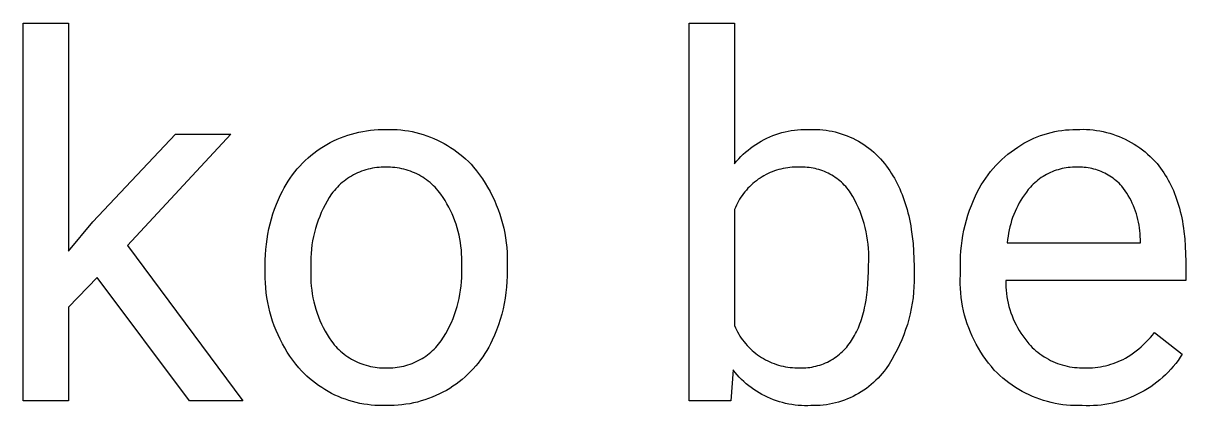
# Model space of a CAD drawing. Header units: millimetres. Extents: x 1434 to 4837, y 1889 to 4267.
# Drawn here: x 3871.8 to 3969.7, y 2036 to 2068.2 of the extents above; entities that cross this region are included whole.
import ezdxf

# ---------------------------------------------------------------- set-up
doc = ezdxf.new("R2010")
doc.units = ezdxf.units.MM
doc.header["$MEASUREMENT"] = 0
doc.layers.add('Domyślny', color=7, linetype='Continuous', true_color=0x000000)

msp = doc.modelspace()

# ---------------------------------------------------------------- linework, layer by layer
at = {"layer": 'Domyślny'}
for p, q in [((3871.751, 2036.406), (3871.751, 2068.227)), ((3871.751, 2068.227), (3875.577, 2068.227)), ((3875.577, 2068.227), (3875.577, 2049.013)), ((3927.867, 2036.406), (3927.867, 2068.227)), ((3927.867, 2068.227), (3931.693, 2068.227)), ((3931.693, 2068.227), (3931.693, 2056.394)), ((3900.684, 2059.171), (3901.006, 2059.214)), ((3901.006, 2059.214), (3901.33, 2059.246)), ((3901.33, 2059.246), (3901.654, 2059.267)), ((3901.654, 2059.267), (3901.979, 2059.278)), ((3901.979, 2059.278), (3902.305, 2059.278)), ((3902.305, 2059.278), (3902.624, 2059.284)), ((3902.624, 2059.284), (3902.944, 2059.279)), ((3902.944, 2059.279), (3903.263, 2059.263)), ((3903.263, 2059.263), (3903.582, 2059.237)), ((3903.582, 2059.237), (3903.899, 2059.199)), ((3903.899, 2059.199), (3904.216, 2059.151)), ((3936.209, 2059.135), (3936.474, 2059.183)), ((3936.474, 2059.183), (3936.74, 2059.222)), ((3936.74, 2059.222), (3937.008, 2059.252)), ((3937.008, 2059.252), (3937.277, 2059.272)), ((3937.277, 2059.272), (3937.546, 2059.284)), ((3937.546, 2059.284), (3937.816, 2059.285)), ((3937.816, 2059.285), (3938.085, 2059.278)), ((3938.085, 2059.278), (3938.349, 2059.283)), ((3938.349, 2059.283), (3938.613, 2059.28)), ((3938.613, 2059.28), (3938.877, 2059.267)), ((3938.877, 2059.267), (3939.141, 2059.245)), ((3939.141, 2059.245), (3939.403, 2059.214)), ((3939.403, 2059.214), (3939.664, 2059.173)), ((3958.974, 2059.149), (3959.279, 2059.196)), ((3959.279, 2059.196), (3959.585, 2059.232)), ((3959.585, 2059.232), (3959.893, 2059.258)), ((3959.893, 2059.258), (3960.201, 2059.273)), ((3960.201, 2059.273), (3960.509, 2059.278)), ((3960.509, 2059.278), (3960.792, 2059.288)), ((3960.792, 2059.288), (3961.074, 2059.289)), ((3961.074, 2059.289), (3961.357, 2059.281)), ((3961.357, 2059.281), (3961.639, 2059.263)), ((3961.639, 2059.263), (3961.921, 2059.235)), ((3961.921, 2059.235), (3962.201, 2059.198)), ((3962.201, 2059.198), (3962.48, 2059.151)), ((3877.624, 2051.484), (3884.595, 2058.88)), ((3889.25, 2058.88), (3880.539, 2049.492)), ((3884.595, 2058.88), (3889.25, 2058.88)), ((3897.606, 2058.167), (3897.897, 2058.313)), ((3897.897, 2058.313), (3898.192, 2058.449)), ((3898.192, 2058.449), (3898.492, 2058.575)), ((3898.492, 2058.575), (3898.796, 2058.691)), ((3898.796, 2058.691), (3899.103, 2058.797)), ((3899.103, 2058.797), (3899.414, 2058.893)), ((3899.414, 2058.893), (3899.728, 2058.978)), ((3899.728, 2058.978), (3900.044, 2059.053)), ((3900.044, 2059.053), (3900.363, 2059.117)), ((3900.363, 2059.117), (3900.684, 2059.171)), ((3904.216, 2059.151), (3904.53, 2059.092)), ((3904.53, 2059.092), (3904.842, 2059.023)), ((3904.842, 2059.023), (3905.152, 2058.943)), ((3905.152, 2058.943), (3905.458, 2058.853)), ((3905.458, 2058.853), (3905.762, 2058.752)), ((3905.762, 2058.752), (3906.061, 2058.641)), ((3906.061, 2058.641), (3906.357, 2058.52)), ((3906.357, 2058.52), (3906.649, 2058.389)), ((3906.649, 2058.389), (3906.936, 2058.248)), ((3906.936, 2058.248), (3907.218, 2058.097)), ((3933.71, 2058.161), (3933.943, 2058.297)), ((3933.943, 2058.297), (3934.18, 2058.424)), ((3934.18, 2058.424), (3934.422, 2058.543)), ((3934.422, 2058.543), (3934.667, 2058.654)), ((3934.667, 2058.654), (3934.917, 2058.757)), ((3934.917, 2058.757), (3935.17, 2058.85)), ((3935.17, 2058.85), (3935.425, 2058.935)), ((3935.425, 2058.935), (3935.684, 2059.01)), ((3935.684, 2059.01), (3935.945, 2059.077)), ((3935.945, 2059.077), (3936.209, 2059.135)), ((3939.664, 2059.173), (3939.924, 2059.124)), ((3939.924, 2059.124), (3940.182, 2059.066)), ((3940.182, 2059.066), (3940.437, 2058.998)), ((3940.437, 2058.998), (3940.69, 2058.922)), ((3940.69, 2058.922), (3940.94, 2058.837)), ((3940.94, 2058.837), (3941.187, 2058.743)), ((3941.187, 2058.743), (3941.431, 2058.641)), ((3941.431, 2058.641), (3941.671, 2058.53)), ((3941.671, 2058.53), (3941.907, 2058.411)), ((3941.907, 2058.411), (3942.139, 2058.284)), ((3942.139, 2058.284), (3942.366, 2058.149)), ((3956.083, 2058.118), (3956.354, 2058.265)), ((3956.354, 2058.265), (3956.63, 2058.403)), ((3956.63, 2058.403), (3956.911, 2058.531)), ((3956.911, 2058.531), (3957.195, 2058.65)), ((3957.195, 2058.65), (3957.484, 2058.759)), ((3957.484, 2058.759), (3957.776, 2058.857)), ((3957.776, 2058.857), (3958.072, 2058.946)), ((3958.072, 2058.946), (3958.37, 2059.024)), ((3958.37, 2059.024), (3958.671, 2059.092)), ((3958.671, 2059.092), (3958.974, 2059.149)), ((3962.48, 2059.151), (3962.757, 2059.096)), ((3962.757, 2059.096), (3963.032, 2059.03)), ((3963.032, 2059.03), (3963.305, 2058.956)), ((3963.305, 2058.956), (3963.575, 2058.872)), ((3963.575, 2058.872), (3963.842, 2058.779)), ((3963.842, 2058.779), (3964.106, 2058.678)), ((3964.106, 2058.678), (3964.366, 2058.567)), ((3964.366, 2058.567), (3964.622, 2058.448)), ((3964.622, 2058.448), (3964.874, 2058.32)), ((3964.874, 2058.32), (3965.122, 2058.184)), ((3895.994, 2057.086), (3896.246, 2057.289)), ((3896.246, 2057.289), (3896.504, 2057.484)), ((3896.504, 2057.484), (3896.769, 2057.67)), ((3896.769, 2057.67), (3897.04, 2057.847)), ((3897.04, 2057.847), (3897.321, 2058.011)), ((3897.321, 2058.011), (3897.606, 2058.167)), ((3907.218, 2058.097), (3907.495, 2057.938)), ((3907.495, 2057.938), (3907.766, 2057.768)), ((3907.766, 2057.768), (3908.032, 2057.59)), ((3908.032, 2057.59), (3908.291, 2057.403)), ((3908.291, 2057.403), (3908.543, 2057.207)), ((3932.425, 2057.184), (3932.624, 2057.365)), ((3932.624, 2057.365), (3932.83, 2057.539)), ((3932.83, 2057.539), (3933.042, 2057.706)), ((3933.042, 2057.706), (3933.259, 2057.865)), ((3933.259, 2057.865), (3933.482, 2058.017)), ((3933.482, 2058.017), (3933.71, 2058.161)), ((3942.366, 2058.149), (3942.588, 2058.006)), ((3942.588, 2058.006), (3942.805, 2057.855)), ((3942.805, 2057.855), (3943.017, 2057.697)), ((3943.017, 2057.697), (3943.223, 2057.531)), ((3943.223, 2057.531), (3943.423, 2057.359)), ((3943.423, 2057.359), (3943.617, 2057.18)), ((3954.725, 2057.186), (3954.995, 2057.399)), ((3954.995, 2057.399), (3955.273, 2057.602)), ((3955.273, 2057.602), (3955.557, 2057.795)), ((3955.557, 2057.795), (3955.817, 2057.961)), ((3955.817, 2057.961), (3956.083, 2058.118)), ((3965.122, 2058.184), (3965.365, 2058.039)), ((3965.365, 2058.039), (3965.603, 2057.887)), ((3965.603, 2057.887), (3965.836, 2057.726)), ((3965.836, 2057.726), (3966.063, 2057.558)), ((3966.063, 2057.558), (3966.284, 2057.382)), ((3966.284, 2057.382), (3966.499, 2057.198)), ((3895.058, 2056.193), (3895.281, 2056.428)), ((3895.281, 2056.428), (3895.511, 2056.655)), ((3895.511, 2056.655), (3895.749, 2056.875)), ((3895.749, 2056.875), (3895.994, 2057.086)), ((3908.543, 2057.207), (3908.789, 2057.002)), ((3908.789, 2057.002), (3909.028, 2056.79)), ((3909.028, 2056.79), (3909.259, 2056.569)), ((3909.259, 2056.569), (3909.483, 2056.341)), ((3909.483, 2056.341), (3909.699, 2056.105)), ((3931.693, 2056.394), (3931.865, 2056.601)), ((3931.865, 2056.601), (3932.045, 2056.802)), ((3932.045, 2056.802), (3932.232, 2056.996)), ((3932.232, 2056.996), (3932.425, 2057.184)), ((3943.617, 2057.18), (3943.804, 2056.993)), ((3943.804, 2056.993), (3943.985, 2056.801)), ((3943.985, 2056.801), (3944.16, 2056.602)), ((3944.16, 2056.602), (3944.327, 2056.398)), ((3944.327, 2056.398), (3944.487, 2056.187)), ((3953.492, 2055.99), (3953.722, 2056.246)), ((3953.722, 2056.246), (3953.96, 2056.494)), ((3953.96, 2056.494), (3954.207, 2056.733)), ((3954.207, 2056.733), (3954.462, 2056.964)), ((3954.462, 2056.964), (3954.725, 2057.186)), ((3966.499, 2057.198), (3966.708, 2057.008)), ((3966.708, 2057.008), (3966.91, 2056.81)), ((3966.91, 2056.81), (3967.106, 2056.606)), ((3967.106, 2056.606), (3967.295, 2056.395)), ((3967.295, 2056.395), (3967.443, 2056.213)), ((3894.25, 2055.182), (3894.439, 2055.445)), ((3894.439, 2055.445), (3894.637, 2055.701)), ((3894.637, 2055.701), (3894.844, 2055.95)), ((3894.844, 2055.95), (3895.058, 2056.193)), ((3899.409, 2055.353), (3899.247, 2055.256)), ((3899.574, 2055.446), (3899.409, 2055.353)), ((3899.743, 2055.532), (3899.574, 2055.446)), ((3899.914, 2055.613), (3899.743, 2055.532)), ((3900.088, 2055.687), (3899.914, 2055.613)), ((3900.264, 2055.756), (3900.088, 2055.687)), ((3900.443, 2055.819), (3900.264, 2055.756)), ((3900.623, 2055.875), (3900.443, 2055.819)), ((3900.806, 2055.925), (3900.623, 2055.875)), ((3900.99, 2055.969), (3900.806, 2055.925)), ((3901.175, 2056.006), (3900.99, 2055.969)), ((3901.362, 2056.037), (3901.175, 2056.006)), ((3901.549, 2056.062), (3901.362, 2056.037)), ((3901.738, 2056.08), (3901.549, 2056.062)), ((3901.926, 2056.092), (3901.738, 2056.08)), ((3902.115, 2056.097), (3901.926, 2056.092)), ((3902.305, 2056.096), (3902.115, 2056.097)), ((3902.497, 2056.097), (3902.305, 2056.096)), ((3902.689, 2056.093), (3902.497, 2056.097)), ((3902.881, 2056.081), (3902.689, 2056.093)), ((3903.072, 2056.063), (3902.881, 2056.081)), ((3903.263, 2056.039), (3903.072, 2056.063)), ((3903.452, 2056.008), (3903.263, 2056.039)), ((3903.641, 2055.97), (3903.452, 2056.008)), ((3903.828, 2055.926), (3903.641, 2055.97)), ((3904.013, 2055.875), (3903.828, 2055.926)), ((3904.197, 2055.818), (3904.013, 2055.875)), ((3904.378, 2055.755), (3904.197, 2055.818)), ((3904.558, 2055.685), (3904.378, 2055.755)), ((3904.734, 2055.61), (3904.558, 2055.685)), ((3904.908, 2055.528), (3904.734, 2055.61)), ((3905.079, 2055.44), (3904.908, 2055.528)), ((3905.247, 2055.347), (3905.079, 2055.44)), ((3905.412, 2055.248), (3905.247, 2055.347)), ((3909.699, 2056.105), (3909.959, 2055.783)), ((3909.959, 2055.783), (3910.208, 2055.452)), ((3910.208, 2055.452), (3910.445, 2055.112)), ((3934.006, 2055.286), (3933.843, 2055.183)), ((3934.173, 2055.383), (3934.006, 2055.286)), ((3934.342, 2055.474), (3934.173, 2055.383)), ((3934.515, 2055.56), (3934.342, 2055.474)), ((3934.69, 2055.639), (3934.515, 2055.56)), ((3934.869, 2055.712), (3934.69, 2055.639)), ((3935.049, 2055.779), (3934.869, 2055.712)), ((3935.232, 2055.84), (3935.049, 2055.779)), ((3935.416, 2055.895), (3935.232, 2055.84)), ((3935.603, 2055.943), (3935.416, 2055.895)), ((3935.791, 2055.985), (3935.603, 2055.943)), ((3935.98, 2056.021), (3935.791, 2055.985)), ((3936.17, 2056.05), (3935.98, 2056.021)), ((3936.362, 2056.072), (3936.17, 2056.05)), ((3936.554, 2056.088), (3936.362, 2056.072)), ((3936.746, 2056.097), (3936.554, 2056.088)), ((3936.939, 2056.1), (3936.746, 2056.097)), ((3937.131, 2056.096), (3936.939, 2056.1)), ((3937.3, 2056.101), (3937.131, 2056.096)), ((3937.469, 2056.1), (3937.3, 2056.101)), ((3937.637, 2056.094), (3937.469, 2056.1)), ((3937.806, 2056.082), (3937.637, 2056.094)), ((3937.974, 2056.065), (3937.806, 2056.082)), ((3938.141, 2056.041), (3937.974, 2056.065)), ((3938.307, 2056.012), (3938.141, 2056.041)), ((3938.472, 2055.978), (3938.307, 2056.012)), ((3938.636, 2055.938), (3938.472, 2055.978)), ((3938.799, 2055.892), (3938.636, 2055.938)), ((3938.96, 2055.841), (3938.799, 2055.892)), ((3939.119, 2055.784), (3938.96, 2055.841)), ((3939.276, 2055.722), (3939.119, 2055.784)), ((3939.431, 2055.655), (3939.276, 2055.722)), ((3939.583, 2055.582), (3939.431, 2055.655)), ((3939.733, 2055.505), (3939.583, 2055.582)), ((3939.88, 2055.422), (3939.733, 2055.505)), ((3940.025, 2055.335), (3939.88, 2055.422)), ((3940.166, 2055.242), (3940.025, 2055.335)), ((3944.487, 2056.187), (3944.63, 2055.992)), ((3944.63, 2055.992), (3944.768, 2055.792)), ((3944.768, 2055.792), (3944.903, 2055.588)), ((3944.903, 2055.588), (3945.032, 2055.379)), ((3945.032, 2055.379), (3945.157, 2055.166)), ((3952.858, 2055.176), (3953.06, 2055.455)), ((3953.06, 2055.455), (3953.271, 2055.726)), ((3953.271, 2055.726), (3953.492, 2055.99)), ((3957.69, 2055.315), (3957.543, 2055.22)), ((3957.839, 2055.405), (3957.69, 2055.315)), ((3957.992, 2055.49), (3957.839, 2055.405)), ((3958.147, 2055.57), (3957.992, 2055.49)), ((3958.305, 2055.644), (3958.147, 2055.57)), ((3958.465, 2055.713), (3958.305, 2055.644)), ((3958.627, 2055.777), (3958.465, 2055.713)), ((3958.792, 2055.834), (3958.627, 2055.777)), ((3958.959, 2055.887), (3958.792, 2055.834)), ((3959.127, 2055.933), (3958.959, 2055.887)), ((3959.296, 2055.974), (3959.127, 2055.933)), ((3959.467, 2056.009), (3959.296, 2055.974)), ((3959.639, 2056.038), (3959.467, 2056.009)), ((3959.812, 2056.062), (3959.639, 2056.038)), ((3959.986, 2056.079), (3959.812, 2056.062)), ((3960.16, 2056.09), (3959.986, 2056.079)), ((3960.335, 2056.096), (3960.16, 2056.09)), ((3960.509, 2056.096), (3960.335, 2056.096)), ((3960.673, 2056.1), (3960.509, 2056.096)), ((3960.837, 2056.1), (3960.673, 2056.1)), ((3961.001, 2056.093), (3960.837, 2056.1)), ((3961.165, 2056.081), (3961.001, 2056.093)), ((3961.328, 2056.064), (3961.165, 2056.081)), ((3961.49, 2056.041), (3961.328, 2056.064)), ((3961.652, 2056.012), (3961.49, 2056.041)), ((3961.812, 2055.978), (3961.652, 2056.012)), ((3961.971, 2055.939), (3961.812, 2055.978)), ((3962.129, 2055.894), (3961.971, 2055.939)), ((3962.285, 2055.844), (3962.129, 2055.894)), ((3962.44, 2055.788), (3962.285, 2055.844)), ((3962.592, 2055.728), (3962.44, 2055.788)), ((3962.742, 2055.662), (3962.592, 2055.728)), ((3962.89, 2055.591), (3962.742, 2055.662)), ((3963.036, 2055.515), (3962.89, 2055.591)), ((3963.178, 2055.435), (3963.036, 2055.515)), ((3963.318, 2055.349), (3963.178, 2055.435)), ((3963.455, 2055.259), (3963.318, 2055.349)), ((3963.589, 2055.164), (3963.455, 2055.259)), ((3967.443, 2056.213), (3967.587, 2056.025)), ((3967.587, 2056.025), (3967.727, 2055.833)), ((3967.727, 2055.833), (3967.862, 2055.636)), ((3967.862, 2055.636), (3967.991, 2055.434)), ((3967.991, 2055.434), (3968.117, 2055.227)), ((3893.585, 2054.072), (3893.737, 2054.358)), ((3893.737, 2054.358), (3893.899, 2054.638)), ((3893.899, 2054.638), (3894.07, 2054.913)), ((3894.07, 2054.913), (3894.25, 2055.182)), ((3898.092, 2054.286), (3897.967, 2054.143)), ((3898.221, 2054.424), (3898.092, 2054.286)), ((3898.355, 2054.557), (3898.221, 2054.424)), ((3898.493, 2054.686), (3898.355, 2054.557)), ((3898.636, 2054.81), (3898.493, 2054.686)), ((3898.783, 2054.93), (3898.636, 2054.81)), ((3898.934, 2055.044), (3898.783, 2054.93)), ((3899.089, 2055.152), (3898.934, 2055.044)), ((3899.247, 2055.256), (3899.089, 2055.152)), ((3905.573, 2055.143), (3905.412, 2055.248)), ((3905.73, 2055.032), (3905.573, 2055.143)), ((3905.883, 2054.916), (3905.73, 2055.032)), ((3906.033, 2054.795), (3905.883, 2054.916)), ((3906.178, 2054.669), (3906.033, 2054.795)), ((3906.318, 2054.538), (3906.178, 2054.669)), ((3906.454, 2054.402), (3906.318, 2054.538)), ((3906.585, 2054.262), (3906.454, 2054.402)), ((3910.445, 2055.112), (3910.671, 2054.765)), ((3910.671, 2054.765), (3910.885, 2054.411)), ((3910.885, 2054.411), (3911.086, 2054.049)), ((3932.814, 2054.318), (3932.685, 2054.175)), ((3932.948, 2054.456), (3932.814, 2054.318)), ((3933.087, 2054.59), (3932.948, 2054.456)), ((3933.23, 2054.719), (3933.087, 2054.59)), ((3933.377, 2054.843), (3933.23, 2054.719)), ((3933.529, 2054.962), (3933.377, 2054.843)), ((3933.684, 2055.075), (3933.529, 2054.962)), ((3933.843, 2055.183), (3933.684, 2055.075)), ((3940.304, 2055.145), (3940.166, 2055.242)), ((3940.439, 2055.043), (3940.304, 2055.145)), ((3940.57, 2054.937), (3940.439, 2055.043)), ((3940.698, 2054.826), (3940.57, 2054.937)), ((3940.821, 2054.712), (3940.698, 2054.826)), ((3940.941, 2054.593), (3940.821, 2054.712)), ((3941.057, 2054.47), (3940.941, 2054.593)), ((3941.168, 2054.343), (3941.057, 2054.47)), ((3941.275, 2054.212), (3941.168, 2054.343)), ((3945.157, 2055.166), (3945.278, 2054.948)), ((3945.278, 2054.948), (3945.394, 2054.726)), ((3945.394, 2054.726), (3945.505, 2054.5)), ((3945.505, 2054.5), (3945.612, 2054.269)), ((3952.15, 2053.998), (3952.312, 2054.301)), ((3952.312, 2054.301), (3952.484, 2054.599)), ((3952.484, 2054.599), (3952.666, 2054.891)), ((3952.666, 2054.891), (3952.858, 2055.176)), ((3956.622, 2054.422), (3956.448, 2054.213)), ((3956.741, 2054.549), (3956.622, 2054.422)), ((3956.865, 2054.672), (3956.741, 2054.549)), ((3956.993, 2054.791), (3956.865, 2054.672)), ((3957.125, 2054.905), (3956.993, 2054.791)), ((3957.261, 2055.014), (3957.125, 2054.905)), ((3957.4, 2055.119), (3957.261, 2055.014)), ((3957.543, 2055.22), (3957.4, 2055.119)), ((3963.72, 2055.064), (3963.589, 2055.164)), ((3963.847, 2054.961), (3963.72, 2055.064)), ((3963.97, 2054.853), (3963.847, 2054.961)), ((3964.09, 2054.741), (3963.97, 2054.853)), ((3964.206, 2054.624), (3964.09, 2054.741)), ((3964.317, 2054.504), (3964.206, 2054.624)), ((3964.465, 2054.313), (3964.317, 2054.504)), ((3964.607, 2054.116), (3964.465, 2054.313)), ((3968.117, 2055.227), (3968.237, 2055.016)), ((3968.237, 2055.016), (3968.353, 2054.799)), ((3968.353, 2054.799), (3968.464, 2054.578)), ((3968.464, 2054.578), (3968.57, 2054.351)), ((3968.57, 2054.351), (3968.672, 2054.12)), ((3893.091, 2052.981), (3893.26, 2053.384)), ((3893.26, 2053.384), (3893.442, 2053.782)), ((3893.442, 2053.782), (3893.585, 2054.072)), ((3897.539, 2053.546), (3897.356, 2053.239)), ((3897.733, 2053.846), (3897.539, 2053.546)), ((3897.848, 2053.996), (3897.733, 2053.846)), ((3897.967, 2054.143), (3897.848, 2053.996)), ((3906.712, 2054.117), (3906.585, 2054.262)), ((3906.833, 2053.968), (3906.712, 2054.117)), ((3906.949, 2053.815), (3906.833, 2053.968)), ((3907.128, 2053.554), (3906.949, 2053.815)), ((3907.297, 2053.287), (3907.128, 2053.554)), ((3911.086, 2054.049), (3911.276, 2053.681)), ((3911.276, 2053.681), (3911.453, 2053.307)), ((3911.453, 2053.307), (3911.617, 2052.927)), ((3932.117, 2053.399), (3932.02, 2053.233)), ((3932.22, 2053.562), (3932.117, 2053.399)), ((3932.328, 2053.721), (3932.22, 2053.562)), ((3932.442, 2053.876), (3932.328, 2053.721)), ((3932.561, 2054.028), (3932.442, 2053.876)), ((3932.685, 2054.175), (3932.561, 2054.028)), ((3941.377, 2054.078), (3941.275, 2054.212)), ((3941.475, 2053.94), (3941.377, 2054.078)), ((3941.654, 2053.634), (3941.475, 2053.94)), ((3941.823, 2053.322), (3941.654, 2053.634)), ((3941.981, 2053.004), (3941.823, 2053.322)), ((3945.612, 2054.269), (3945.714, 2054.033)), ((3945.714, 2054.033), (3945.812, 2053.793)), ((3945.812, 2053.793), (3945.905, 2053.549)), ((3945.905, 2053.549), (3945.994, 2053.3)), ((3945.994, 2053.3), (3946.078, 2053.047)), ((3951.819, 2053.288), (3951.999, 2053.689)), ((3951.999, 2053.689), (3952.15, 2053.998)), ((3955.824, 2053.323), (3955.687, 2053.089)), ((3955.969, 2053.554), (3955.824, 2053.323)), ((3956.121, 2053.779), (3955.969, 2053.554)), ((3956.281, 2053.999), (3956.121, 2053.779)), ((3956.448, 2054.213), (3956.281, 2053.999)), ((3964.741, 2053.914), (3964.607, 2054.116)), ((3964.869, 2053.709), (3964.741, 2053.914)), ((3964.99, 2053.499), (3964.869, 2053.709)), ((3965.103, 2053.285), (3964.99, 2053.499)), ((3968.672, 2054.12), (3968.769, 2053.884)), ((3968.769, 2053.884), (3968.861, 2053.644)), ((3968.861, 2053.644), (3968.948, 2053.398)), ((3968.948, 2053.398), (3969.031, 2053.147)), ((3892.794, 2052.158), (3892.936, 2052.572)), ((3892.936, 2052.572), (3893.091, 2052.981)), ((3897.021, 2052.608), (3896.87, 2052.284)), ((3897.183, 2052.926), (3897.021, 2052.608)), ((3897.356, 2053.239), (3897.183, 2052.926)), ((3907.458, 2053.016), (3907.297, 2053.287)), ((3907.61, 2052.738), (3907.458, 2053.016)), ((3907.753, 2052.456), (3907.61, 2052.738)), ((3907.886, 2052.17), (3907.753, 2052.456)), ((3911.617, 2052.927), (3911.768, 2052.541)), ((3911.768, 2052.541), (3911.906, 2052.151)), ((3931.763, 2052.715), (3931.69, 2052.537)), ((3931.69, 2052.537), (3931.69, 2042.749)), ((3931.843, 2052.891), (3931.763, 2052.715)), ((3931.928, 2053.063), (3931.843, 2052.891)), ((3932.02, 2053.233), (3931.928, 2053.063)), ((3942.128, 2052.681), (3941.981, 2053.004)), ((3942.264, 2052.353), (3942.128, 2052.681)), ((3942.389, 2052.021), (3942.264, 2052.353)), ((3946.078, 2053.047), (3946.157, 2052.789)), ((3946.157, 2052.789), (3946.232, 2052.527)), ((3946.232, 2052.527), (3946.303, 2052.26)), ((3951.359, 2052.054), (3951.499, 2052.47)), ((3951.499, 2052.47), (3951.653, 2052.882)), ((3951.653, 2052.882), (3951.819, 2053.288)), ((3955.325, 2052.358), (3955.221, 2052.107)), ((3955.438, 2052.606), (3955.325, 2052.358)), ((3955.558, 2052.849), (3955.438, 2052.606)), ((3955.687, 2053.089), (3955.558, 2052.849)), ((3965.21, 2053.067), (3965.103, 2053.285)), ((3965.309, 2052.846), (3965.21, 2053.067)), ((3965.4, 2052.621), (3965.309, 2052.846)), ((3965.484, 2052.394), (3965.4, 2052.621)), ((3965.56, 2052.164), (3965.484, 2052.394)), ((3969.031, 2053.147), (3969.109, 2052.892)), ((3969.109, 2052.892), (3969.182, 2052.632)), ((3969.182, 2052.632), (3969.251, 2052.367)), ((3969.251, 2052.367), (3969.315, 2052.097)), ((3875.577, 2049.013), (3877.624, 2051.484)), ((3892.552, 2051.317), (3892.666, 2051.739)), ((3892.666, 2051.739), (3892.794, 2052.158)), ((3896.602, 2051.621), (3896.485, 2051.284)), ((3896.73, 2051.955), (3896.602, 2051.621)), ((3896.87, 2052.284), (3896.73, 2051.955)), ((3908.01, 2051.879), (3907.886, 2052.17)), ((3908.123, 2051.584), (3908.01, 2051.879)), ((3908.227, 2051.286), (3908.123, 2051.584)), ((3911.906, 2052.151), (3912.031, 2051.756)), ((3912.031, 2051.756), (3912.142, 2051.357)), ((3912.142, 2051.357), (3912.239, 2050.955)), ((3942.503, 2051.685), (3942.389, 2052.021)), ((3942.606, 2051.345), (3942.503, 2051.685)), ((3942.697, 2051.002), (3942.606, 2051.345)), ((3946.303, 2052.26), (3946.369, 2051.989)), ((3946.369, 2051.989), (3946.43, 2051.714)), ((3946.43, 2051.714), (3946.487, 2051.434)), ((3946.487, 2051.434), (3946.539, 2051.149)), ((3951.12, 2051.209), (3951.233, 2051.633)), ((3951.233, 2051.633), (3951.359, 2052.054)), ((3955.038, 2051.595), (3954.96, 2051.335)), ((3955.125, 2051.853), (3955.038, 2051.595)), ((3955.221, 2052.107), (3955.125, 2051.853)), ((3965.629, 2051.932), (3965.56, 2052.164)), ((3965.689, 2051.697), (3965.629, 2051.932)), ((3965.742, 2051.461), (3965.689, 2051.697)), ((3965.786, 2051.223), (3965.742, 2051.461)), ((3969.315, 2052.097), (3969.374, 2051.822)), ((3969.374, 2051.822), (3969.428, 2051.542)), ((3969.428, 2051.542), (3969.478, 2051.258)), ((3892.294, 2050.031), (3892.366, 2050.463)), ((3892.366, 2050.463), (3892.452, 2050.891)), ((3892.452, 2050.891), (3892.552, 2051.317)), ((3896.287, 2050.597), (3896.206, 2050.249)), ((3896.38, 2050.942), (3896.287, 2050.597)), ((3896.485, 2051.284), (3896.38, 2050.942)), ((3908.322, 2050.984), (3908.227, 2051.286)), ((3908.406, 2050.679), (3908.322, 2050.984)), ((3908.479, 2050.372), (3908.406, 2050.679)), ((3908.543, 2050.062), (3908.479, 2050.372)), ((3912.239, 2050.955), (3912.323, 2050.549)), ((3912.323, 2050.549), (3912.394, 2050.141)), ((3942.776, 2050.656), (3942.697, 2051.002)), ((3942.844, 2050.307), (3942.776, 2050.656)), ((3946.539, 2051.149), (3946.587, 2050.86)), ((3946.587, 2050.86), (3946.669, 2050.269)), ((3950.937, 2050.35), (3951.022, 2050.781)), ((3951.022, 2050.781), (3951.12, 2051.209)), ((3954.778, 2050.54), (3954.735, 2050.272)), ((3954.83, 2050.807), (3954.778, 2050.54)), ((3954.89, 2051.072), (3954.83, 2050.807)), ((3954.96, 2051.335), (3954.89, 2051.072)), ((3965.823, 2050.983), (3965.786, 2051.223)), ((3965.851, 2050.743), (3965.823, 2050.983)), ((3965.872, 2050.501), (3965.851, 2050.743)), ((3965.884, 2050.259), (3965.872, 2050.501)), ((3969.478, 2051.258), (3969.522, 2050.969)), ((3969.522, 2050.969), (3969.563, 2050.675)), ((3969.563, 2050.675), (3969.629, 2050.072)), ((3880.539, 2049.492), (3890.263, 2036.406)), ((3892.193, 2049.162), (3892.236, 2049.598)), ((3892.236, 2049.598), (3892.294, 2050.031)), ((3896.08, 2049.546), (3896.035, 2049.191)), ((3896.137, 2049.898), (3896.08, 2049.546)), ((3896.206, 2050.249), (3896.137, 2049.898)), ((3908.596, 2049.751), (3908.543, 2050.062)), ((3908.639, 2049.438), (3908.596, 2049.751)), ((3908.672, 2049.123), (3908.639, 2049.438)), ((3912.394, 2050.141), (3912.45, 2049.731)), ((3912.45, 2049.731), (3912.492, 2049.319)), ((3942.9, 2049.957), (3942.844, 2050.307)), ((3942.944, 2049.605), (3942.9, 2049.957)), ((3942.976, 2049.251), (3942.944, 2049.605)), ((3946.669, 2050.269), (3946.732, 2049.66)), ((3946.732, 2049.66), (3946.778, 2049.034)), ((3950.768, 2049.043), (3950.81, 2049.481)), ((3950.81, 2049.481), (3950.866, 2049.916)), ((3950.866, 2049.916), (3950.937, 2050.35)), ((3954.701, 2050.002), (3954.676, 2049.731)), ((3954.676, 2049.731), (3965.888, 2049.731)), ((3954.735, 2050.272), (3954.701, 2050.002)), ((3965.888, 2050.017), (3965.884, 2050.259)), ((3965.888, 2049.731), (3965.888, 2050.017)), ((3969.629, 2050.072), (3969.676, 2049.449)), ((3969.676, 2049.449), (3969.704, 2048.808)), ((3892.149, 2048.289), (3892.164, 2048.726)), ((3892.164, 2048.726), (3892.193, 2049.162)), ((3895.983, 2048.478), (3895.975, 2048.121)), ((3896.003, 2048.835), (3895.983, 2048.478)), ((3896.035, 2049.191), (3896.003, 2048.835)), ((3908.694, 2048.808), (3908.672, 2049.123)), ((3908.705, 2048.492), (3908.694, 2048.808)), ((3908.706, 2048.176), (3908.705, 2048.492)), ((3912.492, 2049.319), (3912.521, 2048.906)), ((3912.521, 2048.906), (3912.535, 2048.493)), ((3912.535, 2048.493), (3912.536, 2048.079)), ((3942.996, 2048.897), (3942.976, 2049.251)), ((3943.005, 2048.542), (3942.996, 2048.897)), ((3943.001, 2048.187), (3943.005, 2048.542)), ((3946.778, 2049.034), (3946.805, 2048.389)), ((3950.726, 2048.166), (3950.74, 2048.605)), ((3950.74, 2048.605), (3950.768, 2049.043)), ((3969.704, 2048.808), (3969.714, 2048.146)), ((3892.136, 2047.169), (3892.149, 2047.581)), ((3892.149, 2047.851), (3892.149, 2048.289)), ((3892.149, 2047.581), (3892.149, 2047.851)), ((3895.975, 2048.121), (3895.979, 2047.764)), ((3895.979, 2047.764), (3895.996, 2047.407)), ((3908.697, 2047.861), (3908.706, 2048.176)), ((3908.712, 2047.507), (3908.697, 2047.861)), ((3908.715, 2047.152), (3908.712, 2047.507)), ((3912.536, 2048.079), (3912.522, 2047.665)), ((3912.522, 2047.665), (3912.522, 2047.394)), ((3942.98, 2047.3), (3942.986, 2047.833)), ((3942.986, 2047.833), (3943.001, 2048.187)), ((3946.805, 2048.389), (3946.814, 2047.727)), ((3946.814, 2047.727), (3946.814, 2047.394)), ((3950.727, 2047.727), (3950.726, 2048.166)), ((3950.727, 2047.021), (3950.727, 2047.727)), ((3969.714, 2048.146), (3969.714, 2046.549)), ((3877.976, 2046.813), (3875.577, 2044.299)), ((3885.772, 2036.406), (3877.976, 2046.813)), ((3892.137, 2046.757), (3892.136, 2047.169)), ((3892.152, 2046.345), (3892.137, 2046.757)), ((3895.996, 2047.407), (3895.986, 2047.074)), ((3895.986, 2047.074), (3895.986, 2046.741)), ((3895.986, 2046.741), (3895.999, 2046.408)), ((3908.653, 2046.092), (3908.686, 2046.444)), ((3908.686, 2046.444), (3908.707, 2046.798)), ((3908.707, 2046.798), (3908.715, 2047.152)), ((3912.505, 2046.462), (3912.473, 2045.996)), ((3912.522, 2046.928), (3912.505, 2046.462)), ((3912.522, 2047.394), (3912.522, 2046.928)), ((3942.932, 2046.285), (3942.962, 2046.784)), ((3942.962, 2046.784), (3942.98, 2047.3)), ((3946.828, 2046.474), (3946.811, 2046.013)), ((3946.814, 2047.394), (3946.829, 2046.934)), ((3946.829, 2046.934), (3946.828, 2046.474)), ((3950.714, 2046.642), (3950.727, 2047.021)), ((3950.715, 2046.263), (3950.714, 2046.642)), ((3969.714, 2046.549), (3954.552, 2046.549)), ((3954.552, 2046.549), (3954.552, 2046.273)), ((3892.181, 2045.933), (3892.152, 2046.345)), ((3892.224, 2045.523), (3892.181, 2045.933)), ((3892.28, 2045.115), (3892.224, 2045.523)), ((3895.999, 2046.408), (3896.023, 2046.076)), ((3896.023, 2046.076), (3896.059, 2045.745)), ((3896.059, 2045.745), (3896.106, 2045.416)), ((3908.552, 2045.39), (3908.608, 2045.74)), ((3908.608, 2045.74), (3908.653, 2046.092)), ((3912.424, 2045.533), (3912.358, 2045.071)), ((3912.473, 2045.996), (3912.424, 2045.533)), ((3942.836, 2045.338), (3942.89, 2045.803)), ((3942.89, 2045.803), (3942.932, 2046.285)), ((3946.778, 2045.554), (3946.73, 2045.096)), ((3946.811, 2046.013), (3946.778, 2045.554)), ((3950.728, 2045.883), (3950.715, 2046.263)), ((3950.755, 2045.505), (3950.728, 2045.883)), ((3950.794, 2045.127), (3950.755, 2045.505)), ((3954.552, 2046.273), (3954.561, 2045.997)), ((3954.561, 2045.997), (3954.581, 2045.722)), ((3954.581, 2045.722), (3954.609, 2045.447)), ((3892.351, 2044.709), (3892.28, 2045.115)), ((3892.435, 2044.305), (3892.351, 2044.709)), ((3896.106, 2045.416), (3896.164, 2045.088)), ((3896.164, 2045.088), (3896.234, 2044.762)), ((3896.234, 2044.762), (3896.316, 2044.44)), ((3908.311, 2044.356), (3908.403, 2044.698)), ((3908.403, 2044.698), (3908.483, 2045.043)), ((3908.483, 2045.043), (3908.552, 2045.39)), ((3912.277, 2044.611), (3912.18, 2044.155)), ((3912.358, 2045.071), (3912.277, 2044.611)), ((3942.692, 2044.459), (3942.77, 2044.89)), ((3942.77, 2044.89), (3942.836, 2045.338)), ((3946.665, 2044.64), (3946.585, 2044.187)), ((3946.73, 2045.096), (3946.665, 2044.64)), ((3950.846, 2044.751), (3950.794, 2045.127)), ((3950.911, 2044.377), (3950.846, 2044.751)), ((3954.609, 2045.447), (3954.648, 2045.174)), ((3954.648, 2045.174), (3954.696, 2044.902)), ((3954.696, 2044.902), (3954.753, 2044.632)), ((3954.753, 2044.632), (3954.819, 2044.364)), ((3875.577, 2044.299), (3875.577, 2036.406)), ((3892.533, 2043.905), (3892.435, 2044.305)), ((3892.644, 2043.508), (3892.533, 2043.905)), ((3892.769, 2043.115), (3892.644, 2043.508)), ((3896.316, 2044.44), (3896.408, 2044.12)), ((3896.408, 2044.12), (3896.512, 2043.803)), ((3896.512, 2043.803), (3896.626, 2043.491)), ((3907.966, 2043.351), (3908.092, 2043.682)), ((3908.092, 2043.682), (3908.207, 2044.017)), ((3908.207, 2044.017), (3908.311, 2044.356)), ((3912.067, 2043.703), (3911.939, 2043.254)), ((3912.18, 2044.155), (3912.067, 2043.703)), ((3942.446, 2043.456), (3942.501, 2043.648)), ((3942.501, 2043.648), (3942.553, 2043.844)), ((3942.553, 2043.844), (3942.603, 2044.045)), ((3942.603, 2044.045), (3942.649, 2044.25)), ((3942.649, 2044.25), (3942.692, 2044.459)), ((3946.49, 2043.736), (3946.379, 2043.289)), ((3946.585, 2044.187), (3946.49, 2043.736)), ((3950.988, 2044.005), (3950.911, 2044.377)), ((3951.078, 2043.637), (3950.988, 2044.005)), ((3951.181, 2043.271), (3951.078, 2043.637)), ((3954.819, 2044.364), (3954.895, 2044.099)), ((3954.895, 2044.099), (3954.981, 2043.836)), ((3954.981, 2043.836), (3955.075, 2043.577)), ((3955.075, 2043.577), (3955.178, 2043.321)), ((3892.907, 2042.726), (3892.769, 2043.115)), ((3893.058, 2042.343), (3892.907, 2042.726)), ((3896.626, 2043.491), (3896.752, 2043.182)), ((3896.752, 2043.182), (3896.888, 2042.878)), ((3896.888, 2042.878), (3897.035, 2042.58)), ((3897.035, 2042.58), (3897.192, 2042.286)), ((3907.521, 2042.386), (3907.68, 2042.702)), ((3907.68, 2042.702), (3907.829, 2043.024)), ((3907.829, 2043.024), (3907.966, 2043.351)), ((3911.795, 2042.811), (3911.636, 2042.372)), ((3911.939, 2043.254), (3911.795, 2042.811)), ((3931.69, 2042.749), (3931.769, 2042.567)), ((3931.769, 2042.567), (3931.854, 2042.387)), ((3942.051, 2042.393), (3942.124, 2042.559)), ((3942.124, 2042.559), (3942.194, 2042.73)), ((3942.194, 2042.73), (3942.262, 2042.905)), ((3942.262, 2042.905), (3942.326, 2043.084)), ((3942.326, 2043.084), (3942.387, 2043.268)), ((3942.387, 2043.268), (3942.446, 2043.456)), ((3946.252, 2042.846), (3946.111, 2042.408)), ((3946.379, 2043.289), (3946.252, 2042.846)), ((3951.296, 2042.91), (3951.181, 2043.271)), ((3951.424, 2042.552), (3951.296, 2042.91)), ((3951.563, 2042.199), (3951.424, 2042.552)), ((3955.178, 2043.321), (3955.29, 2043.068)), ((3955.29, 2043.068), (3955.411, 2042.82)), ((3955.411, 2042.82), (3955.541, 2042.576)), ((3955.541, 2042.576), (3955.678, 2042.337)), ((3893.222, 2041.964), (3893.058, 2042.343)), ((3893.398, 2041.592), (3893.222, 2041.964)), ((3893.588, 2041.226), (3893.398, 2041.592)), ((3897.192, 2042.286), (3897.359, 2041.998)), ((3897.359, 2041.998), (3897.536, 2041.716)), ((3897.536, 2041.716), (3897.723, 2041.44)), ((3906.98, 2041.471), (3907.171, 2041.77)), ((3907.171, 2041.77), (3907.351, 2042.075)), ((3907.351, 2042.075), (3907.521, 2042.386)), ((3911.461, 2041.94), (3911.272, 2041.513)), ((3911.636, 2042.372), (3911.461, 2041.94)), ((3931.854, 2042.387), (3931.946, 2042.211)), ((3931.946, 2042.211), (3932.043, 2042.038)), ((3932.043, 2042.038), (3932.147, 2041.869)), ((3932.147, 2041.869), (3932.256, 2041.703)), ((3932.256, 2041.703), (3932.371, 2041.541)), ((3932.371, 2041.541), (3932.491, 2041.384)), ((3941.548, 2041.482), (3941.639, 2041.623)), ((3941.639, 2041.623), (3941.727, 2041.769)), ((3941.727, 2041.769), (3941.813, 2041.918)), ((3941.813, 2041.918), (3941.895, 2042.072)), ((3941.895, 2042.072), (3941.974, 2042.23)), ((3941.974, 2042.23), (3942.051, 2042.393)), ((3945.783, 2041.548), (3945.597, 2041.127)), ((3945.954, 2041.975), (3945.783, 2041.548)), ((3946.111, 2042.408), (3945.954, 2041.975)), ((3951.714, 2041.851), (3951.563, 2042.199)), ((3951.878, 2041.508), (3951.714, 2041.851)), ((3955.678, 2042.337), (3955.825, 2042.103)), ((3955.825, 2042.103), (3955.979, 2041.874)), ((3955.979, 2041.874), (3956.141, 2041.65)), ((3956.141, 2041.65), (3956.311, 2041.433)), ((3966.554, 2041.541), (3966.738, 2041.744)), ((3966.738, 2041.744), (3966.917, 2041.953)), ((3966.917, 2041.953), (3967.088, 2042.167)), ((3967.088, 2042.167), (3969.425, 2040.343)), ((3893.789, 2040.866), (3893.588, 2041.226)), ((3894.003, 2040.513), (3893.789, 2040.866)), ((3897.723, 2041.44), (3897.838, 2041.288)), ((3897.838, 2041.288), (3897.959, 2041.141)), ((3897.959, 2041.141), (3898.085, 2040.997)), ((3898.085, 2040.997), (3898.216, 2040.858)), ((3898.216, 2040.858), (3898.352, 2040.724)), ((3898.352, 2040.724), (3898.492, 2040.594)), ((3898.492, 2040.594), (3898.637, 2040.469)), ((3906.104, 2040.517), (3906.243, 2040.641)), ((3906.243, 2040.641), (3906.377, 2040.768)), ((3906.377, 2040.768), (3906.507, 2040.901)), ((3906.507, 2040.901), (3906.632, 2041.037)), ((3906.632, 2041.037), (3906.753, 2041.178)), ((3906.753, 2041.178), (3906.869, 2041.323)), ((3906.869, 2041.323), (3906.98, 2041.471)), ((3910.82, 2040.658), (3910.65, 2040.384)), ((3910.98, 2040.938), (3910.82, 2040.658)), ((3911.131, 2041.223), (3910.98, 2040.938)), ((3911.272, 2041.513), (3911.131, 2041.223)), ((3932.491, 2041.384), (3932.617, 2041.23)), ((3932.617, 2041.23), (3932.748, 2041.081)), ((3932.748, 2041.081), (3932.884, 2040.936)), ((3932.884, 2040.936), (3933.024, 2040.796)), ((3933.024, 2040.796), (3933.17, 2040.661)), ((3933.17, 2040.661), (3933.32, 2040.531)), ((3940.785, 2040.558), (3940.907, 2040.679)), ((3940.907, 2040.679), (3941.026, 2040.805)), ((3941.026, 2040.805), (3941.14, 2040.934)), ((3941.14, 2040.934), (3941.249, 2041.068)), ((3941.249, 2041.068), (3941.354, 2041.205)), ((3941.354, 2041.205), (3941.454, 2041.346)), ((3941.454, 2041.346), (3941.548, 2041.482)), ((3945.396, 2040.712), (3945.182, 2040.304)), ((3945.597, 2041.127), (3945.396, 2040.712)), ((3952.052, 2041.171), (3951.878, 2041.508)), ((3952.238, 2040.84), (3952.052, 2041.171)), ((3952.436, 2040.516), (3952.238, 2040.84)), ((3956.311, 2041.433), (3956.488, 2041.221)), ((3956.488, 2041.221), (3956.632, 2041.066)), ((3956.632, 2041.066), (3956.781, 2040.916)), ((3956.781, 2040.916), (3956.935, 2040.771)), ((3956.935, 2040.771), (3957.094, 2040.631)), ((3957.094, 2040.631), (3957.257, 2040.497)), ((3965.317, 2040.455), (3965.537, 2040.619)), ((3965.537, 2040.619), (3965.752, 2040.79)), ((3965.752, 2040.79), (3965.962, 2040.968)), ((3965.962, 2040.968), (3966.165, 2041.153)), ((3966.165, 2041.153), (3966.362, 2041.344)), ((3966.362, 2041.344), (3966.554, 2041.541)), ((3894.228, 2040.168), (3894.003, 2040.513)), ((3894.465, 2039.831), (3894.228, 2040.168)), ((3894.713, 2039.502), (3894.465, 2039.831)), ((3898.637, 2040.469), (3898.785, 2040.35)), ((3898.785, 2040.35), (3898.938, 2040.235)), ((3898.938, 2040.235), (3899.095, 2040.126)), ((3899.095, 2040.126), (3899.255, 2040.022)), ((3899.255, 2040.022), (3899.419, 2039.924)), ((3899.419, 2039.924), (3899.586, 2039.832)), ((3899.586, 2039.832), (3899.756, 2039.746)), ((3899.756, 2039.746), (3899.93, 2039.665)), ((3899.93, 2039.665), (3900.105, 2039.59)), ((3900.105, 2039.59), (3900.284, 2039.522)), ((3904.523, 2039.566), (3904.694, 2039.636)), ((3904.694, 2039.636), (3904.863, 2039.713)), ((3904.863, 2039.713), (3905.03, 2039.795)), ((3905.03, 2039.795), (3905.193, 2039.882)), ((3905.193, 2039.882), (3905.354, 2039.975)), ((3905.354, 2039.975), (3905.511, 2040.073)), ((3905.511, 2040.073), (3905.665, 2040.177)), ((3905.665, 2040.177), (3905.815, 2040.285)), ((3905.815, 2040.285), (3905.962, 2040.399)), ((3905.962, 2040.399), (3906.104, 2040.517)), ((3910.087, 2039.597), (3909.882, 2039.349)), ((3910.284, 2039.853), (3910.087, 2039.597)), ((3910.472, 2040.115), (3910.284, 2039.853)), ((3910.65, 2040.384), (3910.472, 2040.115)), ((3933.32, 2040.531), (3933.474, 2040.407)), ((3933.474, 2040.407), (3933.633, 2040.288)), ((3933.633, 2040.288), (3933.796, 2040.174)), ((3933.796, 2040.174), (3933.962, 2040.066)), ((3933.962, 2040.066), (3934.132, 2039.963)), ((3934.132, 2039.963), (3934.306, 2039.867)), ((3934.306, 2039.867), (3934.483, 2039.777)), ((3934.483, 2039.777), (3934.662, 2039.693)), ((3934.662, 2039.693), (3934.845, 2039.615)), ((3934.845, 2039.615), (3935.03, 2039.543)), ((3939.197, 2039.539), (3939.356, 2039.605)), ((3939.356, 2039.605), (3939.513, 2039.678)), ((3939.513, 2039.678), (3939.667, 2039.755)), ((3939.667, 2039.755), (3939.819, 2039.838)), ((3939.819, 2039.838), (3939.967, 2039.926)), ((3939.967, 2039.926), (3940.112, 2040.019)), ((3940.112, 2040.019), (3940.254, 2040.118)), ((3940.254, 2040.118), (3940.392, 2040.221)), ((3940.392, 2040.221), (3940.527, 2040.328)), ((3940.527, 2040.328), (3940.658, 2040.441)), ((3940.658, 2040.441), (3940.785, 2040.558)), ((3944.953, 2039.905), (3944.711, 2039.513)), ((3945.182, 2040.304), (3944.953, 2039.905)), ((3952.644, 2040.199), (3952.436, 2040.516)), ((3952.863, 2039.889), (3952.644, 2040.199)), ((3953.092, 2039.586), (3952.863, 2039.889)), ((3953.332, 2039.292), (3953.092, 2039.586)), ((3957.257, 2040.497), (3957.426, 2040.369)), ((3957.426, 2040.369), (3957.598, 2040.247)), ((3957.598, 2040.247), (3957.775, 2040.131)), ((3957.775, 2040.131), (3957.956, 2040.021)), ((3957.956, 2040.021), (3958.14, 2039.917)), ((3958.14, 2039.917), (3958.328, 2039.82)), ((3958.328, 2039.82), (3958.52, 2039.73)), ((3958.52, 2039.73), (3958.714, 2039.646)), ((3958.714, 2039.646), (3958.911, 2039.569)), ((3963.607, 2039.557), (3963.816, 2039.633)), ((3963.816, 2039.633), (3964.024, 2039.716)), ((3964.024, 2039.716), (3964.228, 2039.806)), ((3964.228, 2039.806), (3964.429, 2039.903)), ((3964.429, 2039.903), (3964.627, 2040.006)), ((3964.627, 2040.006), (3964.862, 2040.148)), ((3964.862, 2040.148), (3965.092, 2040.298)), ((3965.092, 2040.298), (3965.317, 2040.455)), ((3969.062, 2039.814), (3968.868, 2039.559)), ((3969.248, 2040.076), (3969.062, 2039.814)), ((3969.425, 2040.343), (3969.248, 2040.076)), ((3894.972, 2039.181), (3894.713, 2039.502)), ((3895.188, 2038.946), (3894.972, 2039.181)), ((3895.41, 2038.718), (3895.188, 2038.946)), ((3895.641, 2038.497), (3895.41, 2038.718)), ((3900.284, 2039.522), (3900.464, 2039.46)), ((3900.464, 2039.46), (3900.647, 2039.404)), ((3900.647, 2039.404), (3900.831, 2039.354)), ((3900.831, 2039.354), (3901.017, 2039.311)), ((3901.017, 2039.311), (3901.204, 2039.274)), ((3901.204, 2039.274), (3901.393, 2039.244)), ((3901.393, 2039.244), (3901.582, 2039.22)), ((3901.582, 2039.22), (3901.773, 2039.203)), ((3901.773, 2039.203), (3901.963, 2039.192)), ((3901.963, 2039.192), (3902.154, 2039.188)), ((3902.154, 2039.188), (3902.345, 2039.19)), ((3902.345, 2039.19), (3902.53, 2039.188)), ((3902.53, 2039.188), (3902.716, 2039.191)), ((3902.716, 2039.191), (3902.901, 2039.201)), ((3902.901, 2039.201), (3903.086, 2039.217)), ((3903.086, 2039.217), (3903.27, 2039.239)), ((3903.27, 2039.239), (3903.453, 2039.268)), ((3903.453, 2039.268), (3903.635, 2039.302)), ((3903.635, 2039.302), (3903.816, 2039.343)), ((3903.816, 2039.343), (3903.996, 2039.39)), ((3903.996, 2039.39), (3904.173, 2039.443)), ((3904.173, 2039.443), (3904.349, 2039.501)), ((3904.349, 2039.501), (3904.523, 2039.566)), ((3909.218, 2038.646), (3908.981, 2038.427)), ((3909.447, 2038.872), (3909.218, 2038.646)), ((3909.669, 2039.107), (3909.447, 2038.872)), ((3909.882, 2039.349), (3909.669, 2039.107)), ((3931.569, 2039.01), (3931.382, 2036.406)), ((3931.736, 2038.802), (3931.569, 2039.01)), ((3931.911, 2038.599), (3931.736, 2038.802)), ((3935.03, 2039.543), (3935.217, 2039.478)), ((3935.217, 2039.478), (3935.407, 2039.419)), ((3935.407, 2039.419), (3935.598, 2039.367)), ((3935.598, 2039.367), (3935.792, 2039.321)), ((3935.792, 2039.321), (3935.986, 2039.282)), ((3935.986, 2039.282), (3936.182, 2039.25)), ((3936.182, 2039.25), (3936.379, 2039.224)), ((3936.379, 2039.224), (3936.576, 2039.206)), ((3936.576, 2039.206), (3936.775, 2039.194)), ((3936.775, 2039.194), (3936.973, 2039.189)), ((3936.973, 2039.189), (3937.171, 2039.19)), ((3937.171, 2039.19), (3937.344, 2039.187)), ((3937.344, 2039.187), (3937.516, 2039.189)), ((3937.516, 2039.189), (3937.689, 2039.197)), ((3937.689, 2039.197), (3937.861, 2039.212)), ((3937.861, 2039.212), (3938.032, 2039.232)), ((3938.032, 2039.232), (3938.203, 2039.258)), ((3938.203, 2039.258), (3938.372, 2039.291)), ((3938.372, 2039.291), (3938.54, 2039.329)), ((3938.54, 2039.329), (3938.707, 2039.373)), ((3938.707, 2039.373), (3938.872, 2039.422)), ((3938.872, 2039.422), (3939.036, 2039.478)), ((3939.036, 2039.478), (3939.197, 2039.539)), ((3944.134, 2038.715), (3943.963, 2038.517)), ((3944.298, 2038.92), (3944.134, 2038.715)), ((3944.456, 2039.13), (3944.298, 2038.92)), ((3944.711, 2039.513), (3944.456, 2039.13)), ((3953.581, 2039.006), (3953.332, 2039.292)), ((3953.813, 2038.772), (3953.581, 2039.006)), ((3954.053, 2038.546), (3953.813, 2038.772)), ((3958.911, 2039.569), (3959.11, 2039.499)), ((3959.11, 2039.499), (3959.312, 2039.435)), ((3959.312, 2039.435), (3959.516, 2039.379)), ((3959.516, 2039.379), (3959.722, 2039.33)), ((3959.722, 2039.33), (3959.93, 2039.288)), ((3959.93, 2039.288), (3960.138, 2039.254)), ((3960.138, 2039.254), (3960.348, 2039.226)), ((3960.348, 2039.226), (3960.559, 2039.206)), ((3960.559, 2039.206), (3960.77, 2039.194)), ((3960.77, 2039.194), (3960.981, 2039.188)), ((3960.981, 2039.188), (3961.193, 2039.19)), ((3961.193, 2039.19), (3961.416, 2039.187)), ((3961.416, 2039.187), (3961.639, 2039.191)), ((3961.639, 2039.191), (3961.862, 2039.203)), ((3961.862, 2039.203), (3962.084, 2039.221)), ((3962.084, 2039.221), (3962.306, 2039.248)), ((3962.306, 2039.248), (3962.527, 2039.281)), ((3962.527, 2039.281), (3962.746, 2039.322)), ((3962.746, 2039.322), (3962.964, 2039.37)), ((3962.964, 2039.37), (3963.18, 2039.425)), ((3963.18, 2039.425), (3963.395, 2039.487)), ((3963.395, 2039.487), (3963.607, 2039.557)), ((3968.006, 2038.61), (3967.77, 2038.392)), ((3968.233, 2038.836), (3968.006, 2038.61)), ((3968.453, 2039.07), (3968.233, 2038.836)), ((3968.664, 2039.311), (3968.453, 2039.07)), ((3968.868, 2039.559), (3968.664, 2039.311)), ((3895.879, 2038.285), (3895.641, 2038.497)), ((3896.124, 2038.081), (3895.879, 2038.285)), ((3896.376, 2037.885), (3896.124, 2038.081)), ((3896.634, 2037.698), (3896.376, 2037.885)), ((3896.899, 2037.52), (3896.634, 2037.698)), ((3907.964, 2037.635), (3907.693, 2037.46)), ((3908.228, 2037.82), (3907.964, 2037.635)), ((3908.486, 2038.014), (3908.228, 2037.82)), ((3908.737, 2038.216), (3908.486, 2038.014)), ((3908.981, 2038.427), (3908.737, 2038.216)), ((3932.093, 2038.403), (3931.911, 2038.599)), ((3932.282, 2038.213), (3932.093, 2038.403)), ((3932.477, 2038.029), (3932.282, 2038.213)), ((3932.678, 2037.852), (3932.477, 2038.029)), ((3932.885, 2037.683), (3932.678, 2037.852)), ((3933.098, 2037.52), (3932.885, 2037.683)), ((3943.211, 2037.785), (3943.008, 2037.62)), ((3943.408, 2037.958), (3943.211, 2037.785)), ((3943.6, 2038.138), (3943.408, 2037.958)), ((3943.784, 2038.324), (3943.6, 2038.138)), ((3943.963, 2038.517), (3943.784, 2038.324)), ((3954.3, 2038.329), (3954.053, 2038.546)), ((3954.554, 2038.12), (3954.3, 2038.329)), ((3954.815, 2037.919), (3954.554, 2038.12)), ((3955.083, 2037.728), (3954.815, 2037.919)), ((3955.357, 2037.545), (3955.083, 2037.728)), ((3967.022, 2037.787), (3966.76, 2037.603)), ((3967.279, 2037.98), (3967.022, 2037.787)), ((3967.528, 2038.182), (3967.279, 2037.98)), ((3967.77, 2038.392), (3967.528, 2038.182)), ((3897.169, 2037.351), (3896.899, 2037.52)), ((3897.445, 2037.191), (3897.169, 2037.351)), ((3897.726, 2037.04), (3897.445, 2037.191)), ((3898.012, 2036.899), (3897.726, 2037.04)), ((3898.303, 2036.768), (3898.012, 2036.899)), ((3898.598, 2036.647), (3898.303, 2036.768)), ((3898.897, 2036.536), (3898.598, 2036.647)), ((3906.219, 2036.719), (3905.91, 2036.601)), ((3906.523, 2036.847), (3906.219, 2036.719)), ((3906.823, 2036.986), (3906.523, 2036.847)), ((3907.118, 2037.134), (3906.823, 2036.986)), ((3907.408, 2037.292), (3907.118, 2037.134)), ((3907.693, 2037.46), (3907.408, 2037.292)), ((3933.316, 2037.365), (3933.098, 2037.52)), ((3933.539, 2037.217), (3933.316, 2037.365)), ((3933.768, 2037.078), (3933.539, 2037.217)), ((3934, 2036.946), (3933.768, 2037.078)), ((3934.238, 2036.822), (3934, 2036.946)), ((3934.479, 2036.706), (3934.238, 2036.822)), ((3934.725, 2036.599), (3934.479, 2036.706)), ((3941.442, 2036.669), (3941.201, 2036.566)), ((3941.679, 2036.781), (3941.442, 2036.669)), ((3941.912, 2036.901), (3941.679, 2036.781)), ((3942.141, 2037.03), (3941.912, 2036.901)), ((3942.365, 2037.166), (3942.141, 2037.03)), ((3942.585, 2037.309), (3942.365, 2037.166)), ((3942.799, 2037.461), (3942.585, 2037.309)), ((3943.008, 2037.62), (3942.799, 2037.461)), ((3955.638, 2037.372), (3955.357, 2037.545)), ((3955.923, 2037.209), (3955.638, 2037.372)), ((3956.215, 2037.055), (3955.923, 2037.209)), ((3956.511, 2036.912), (3956.215, 2037.055)), ((3956.812, 2036.778), (3956.511, 2036.912)), ((3957.117, 2036.654), (3956.812, 2036.778)), ((3957.426, 2036.541), (3957.117, 2036.654)), ((3965.066, 2036.696), (3964.767, 2036.58)), ((3965.361, 2036.823), (3965.066, 2036.696)), ((3965.651, 2036.96), (3965.361, 2036.823)), ((3965.936, 2037.106), (3965.651, 2036.96)), ((3966.216, 2037.263), (3965.936, 2037.106)), ((3966.491, 2037.428), (3966.216, 2037.263)), ((3966.76, 2037.603), (3966.491, 2037.428)), ((3875.577, 2036.406), (3871.751, 2036.406)), ((3890.263, 2036.406), (3885.772, 2036.406)), ((3899.2, 2036.436), (3898.897, 2036.536)), ((3899.506, 2036.345), (3899.2, 2036.436)), ((3899.814, 2036.265), (3899.506, 2036.345)), ((3900.126, 2036.195), (3899.814, 2036.265)), ((3900.439, 2036.136), (3900.126, 2036.195)), ((3900.754, 2036.088), (3900.439, 2036.136)), ((3901.071, 2036.051), (3900.754, 2036.088)), ((3901.389, 2036.024), (3901.071, 2036.051)), ((3901.707, 2036.008), (3901.389, 2036.024)), ((3902.026, 2036.003), (3901.707, 2036.008)), ((3902.345, 2036.008), (3902.026, 2036.003)), ((3902.675, 2036.008), (3902.345, 2036.008)), ((3903.006, 2036.018), (3902.675, 2036.008)), ((3903.335, 2036.039), (3903.006, 2036.018)), ((3903.664, 2036.072), (3903.335, 2036.039)), ((3903.992, 2036.115), (3903.664, 2036.072)), ((3904.318, 2036.169), (3903.992, 2036.115)), ((3904.641, 2036.234), (3904.318, 2036.169)), ((3904.963, 2036.31), (3904.641, 2036.234)), ((3905.282, 2036.397), (3904.963, 2036.31)), ((3905.598, 2036.494), (3905.282, 2036.397)), ((3905.91, 2036.601), (3905.598, 2036.494)), ((3931.382, 2036.406), (3927.867, 2036.406)), ((3934.973, 2036.5), (3934.725, 2036.599)), ((3935.226, 2036.41), (3934.973, 2036.5)), ((3935.481, 2036.329), (3935.226, 2036.41)), ((3935.738, 2036.256), (3935.481, 2036.329)), ((3935.998, 2036.192), (3935.738, 2036.256)), ((3936.26, 2036.137), (3935.998, 2036.192)), ((3936.524, 2036.091), (3936.26, 2036.137)), ((3936.789, 2036.055), (3936.524, 2036.091)), ((3937.056, 2036.027), (3936.789, 2036.055)), ((3937.323, 2036.009), (3937.056, 2036.027)), ((3937.59, 2035.999), (3937.323, 2036.009)), ((3937.858, 2035.999), (3937.59, 2035.999)), ((3938.125, 2036.008), (3937.858, 2035.999)), ((3938.388, 2036.005), (3938.125, 2036.008)), ((3938.65, 2036.011), (3938.388, 2036.005)), ((3938.912, 2036.026), (3938.65, 2036.011)), ((3939.173, 2036.05), (3938.912, 2036.026)), ((3939.433, 2036.083), (3939.173, 2036.05)), ((3939.692, 2036.126), (3939.433, 2036.083)), ((3939.95, 2036.177), (3939.692, 2036.126)), ((3940.205, 2036.237), (3939.95, 2036.177)), ((3940.458, 2036.306), (3940.205, 2036.237)), ((3940.708, 2036.384), (3940.458, 2036.306)), ((3940.956, 2036.471), (3940.708, 2036.384)), ((3941.201, 2036.566), (3940.956, 2036.471)), ((3957.739, 2036.439), (3957.426, 2036.541)), ((3958.055, 2036.346), (3957.739, 2036.439)), ((3958.374, 2036.265), (3958.055, 2036.346)), ((3958.696, 2036.195), (3958.374, 2036.265)), ((3959.02, 2036.135), (3958.696, 2036.195)), ((3959.345, 2036.086), (3959.02, 2036.135)), ((3959.672, 2036.048), (3959.345, 2036.086)), ((3960, 2036.022), (3959.672, 2036.048)), ((3960.329, 2036.006), (3960, 2036.022)), ((3960.659, 2036.002), (3960.329, 2036.006)), ((3960.988, 2036.008), (3960.659, 2036.002)), ((3961.308, 2035.996), (3960.988, 2036.008)), ((3961.629, 2035.995), (3961.308, 2035.996)), ((3961.95, 2036.005), (3961.629, 2035.995)), ((3962.27, 2036.025), (3961.95, 2036.005)), ((3962.589, 2036.057), (3962.27, 2036.025)), ((3962.907, 2036.1), (3962.589, 2036.057)), ((3963.223, 2036.153), (3962.907, 2036.1)), ((3963.537, 2036.217), (3963.223, 2036.153)), ((3963.849, 2036.292), (3963.537, 2036.217)), ((3964.159, 2036.377), (3963.849, 2036.292)), ((3964.465, 2036.473), (3964.159, 2036.377)), ((3964.767, 2036.58), (3964.465, 2036.473))]:
    msp.add_line(p, q, dxfattribs=at)

doc.saveas('drawing.dxf')
